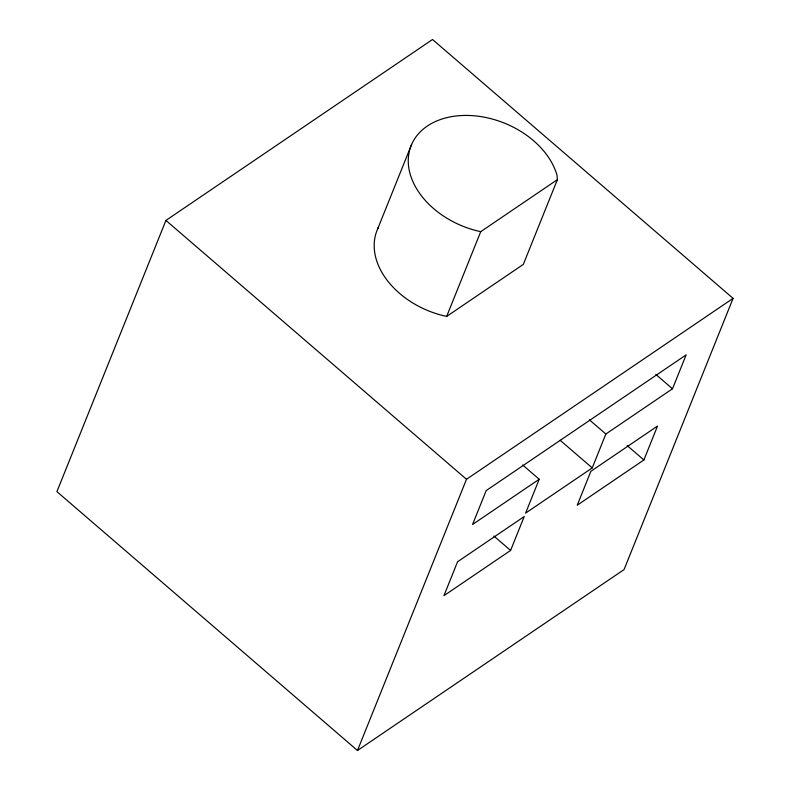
<?xml version="1.0" encoding="UTF-8"?>
<svg xmlns="http://www.w3.org/2000/svg" width="790" height="790" viewBox="0 0 790 790"><rect width="100%" height="100%" fill="white"/><g stroke="black" fill="none" stroke-linecap="round" stroke-linejoin="round"><path stroke-width="1.19" d="M165.93 220.43L56.91 491.637L357.475 750.5L624.07 569.57L733.09 298.363L432.525 39.5L165.93 220.43L466.495 479.293L357.475 750.5M377.541 229.219L411.61 144.461M378.568 227.036A78.052 55.577 21.9 0 0 446.666 316.425L480.735 231.668L557.385 179.646L557.029 175.311A78.052 55.577 21.9 0 0 473.319 115.715A78.052 55.577 21.9 0 0 408.341 163.708A78.052 55.577 21.9 0 0 480.735 231.668M557.385 179.646L523.316 264.403L446.666 316.425M510.597 550.433L524.224 516.532L457.568 561.769L443.941 595.67L510.597 550.433L493.898 536.055M539.215 479.244L525.587 513.144L592.233 467.917L605.861 434.016L672.507 388.779L686.145 354.878L486.196 490.58L472.568 524.481L539.215 479.244L522.723 465.043M643.889 459.968L657.517 426.067L590.871 471.304L577.243 505.205L643.889 459.968L627.191 445.59M466.495 479.293L733.09 298.363M655.819 374.401L672.507 388.779M589.37 419.806L605.861 434.016M560.159 440.287L592.233 467.917"/></g></svg>
